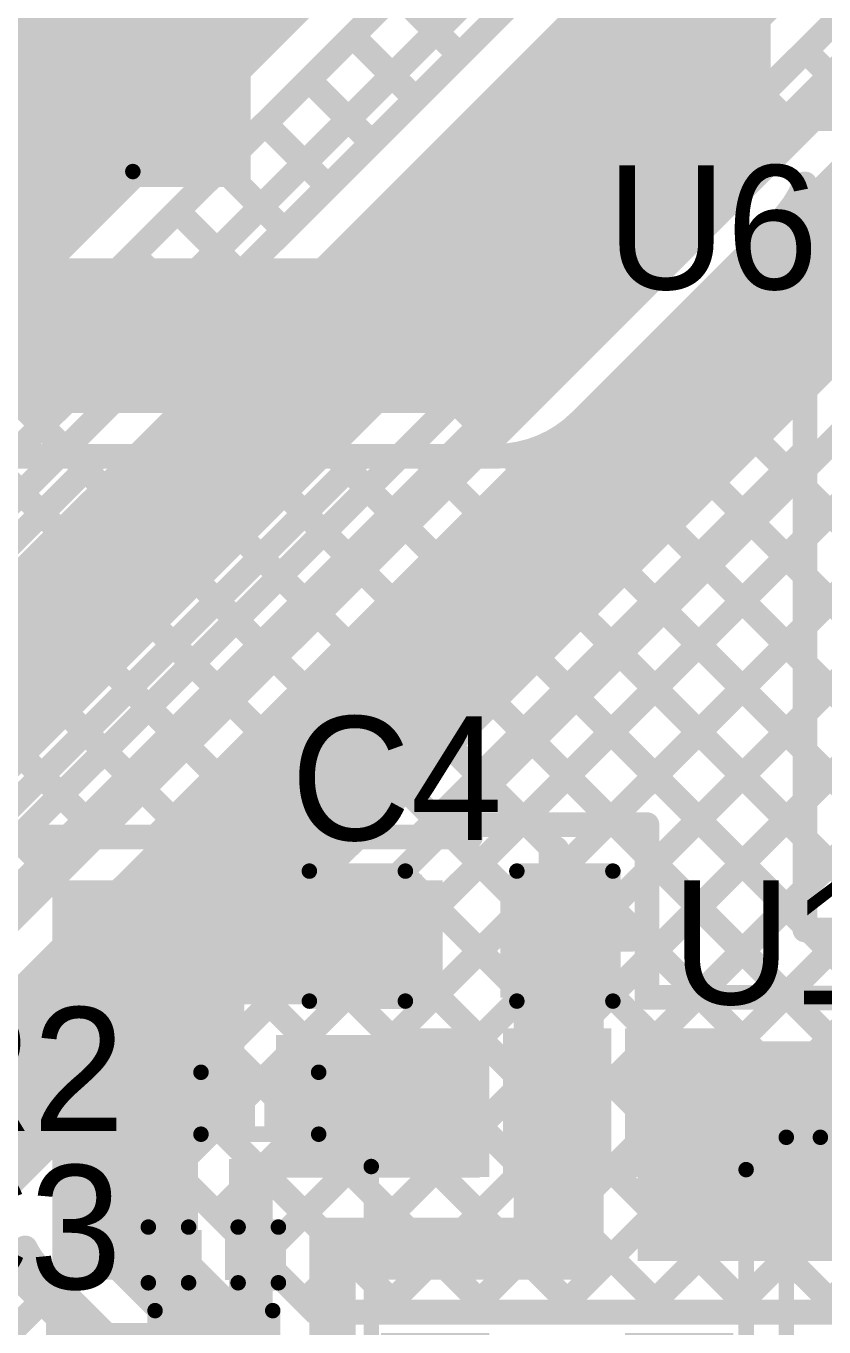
# Model space of a CAD drawing. Header units: millimetres. Extents: x 0.84 to 4.46, y 0.99 to 2.92.
# Drawn here: x 2.6395 to 2.8972, y 1.9857 to 2.406 of the extents above; entities that cross this region are included whole.
import ezdxf

# ---------------------------------------------------------------- set-up
doc = ezdxf.new("R2010")
doc.units = ezdxf.units.MM
doc.header["$MEASUREMENT"] = 0
for name, color, linetype in [('BottomLayer', 5, 'Continuous'), ('MultiLayer', 9, 'Continuous'), ('TopLayer', 1, 'Continuous'), ('TopOverlay', 2, 'Continuous'), ('TopPaste', 8, 'Continuous'), ('TopSolder', 216, 'Continuous'), ('ViaHoleLayer', 16, 'Continuous')]:
    doc.layers.add(name, color=color, linetype=linetype)

# ---------------------------------------------------------------- blocks, each defined once
blk = doc.blocks.new('CAP_0201_7')
at = {"layer": 'TopLayer'}
for points in [[(-0.01772, -0.00591), (-0.00591, -0.00591), (-0.01772, 0.00591), (-0.00591, 0.00591)], [(0.00591, -0.00591), (0.01772, -0.00591), (0.00591, 0.00591), (0.01772, 0.00591)]]:
    blk.add_solid(points, dxfattribs=at)
at = {"layer": 'TopOverlay', "const_width": 0.005}
for points in [[(-0.021, -0.009), (-0.021, 0.009)], [(-0.021, 0.009), (-0.008, 0.009)], [(0.008, 0.009), (0.021, 0.009)], [(0.021, -0.009), (0.021, 0.009)], [(-0.021, -0.009), (-0.008, -0.009)], [(0.008, -0.009), (0.021, -0.009)]]:
    blk.add_lwpolyline(points, dxfattribs=at)
at = {"layer": 'TopOverlay', "const_width": 0.0025}
for points in [[(-0.02225, 0.009, 1), (-0.01975, 0.009, 1)], [(-0.02225, 0.009, 1), (-0.01975, 0.009, 1)], [(-0.00925, 0.009, 1), (-0.00675, 0.009, 1)], [(0.00675, 0.009, 1), (0.00925, 0.009, 1)], [(0.01975, 0.009, 1), (0.02225, 0.009, 1)], [(0.01975, 0.009, 1), (0.02225, 0.009, 1)], [(-0.02225, -0.009, 1), (-0.01975, -0.009, 1)], [(-0.02225, -0.009, 1), (-0.01975, -0.009, 1)], [(-0.00925, -0.009, 1), (-0.00675, -0.009, 1)], [(0.00675, -0.009, 1), (0.00925, -0.009, 1)], [(0.01975, -0.009, 1), (0.02225, -0.009, 1)], [(0.01975, -0.009, 1), (0.02225, -0.009, 1)]]:
    blk.add_lwpolyline(points, format="xyb", close=True, dxfattribs=at)
at = {"layer": 'TopPaste'}
for points in [[(-0.01772, -0.00591), (-0.00591, -0.00591), (-0.01772, 0.00591), (-0.00591, 0.00591)], [(0.00591, -0.00591), (0.01772, -0.00591), (0.00591, 0.00591), (0.01772, 0.00591)]]:
    blk.add_solid(points, dxfattribs=at)
at = {"layer": 'TopSolder'}
for points in [[(-0.01988, -0.00807), (-0.00374, -0.00807), (-0.01988, 0.00807), (-0.00374, 0.00807)], [(0.00374, -0.00807), (0.01988, -0.00807), (0.00374, 0.00807), (0.01988, 0.00807)]]:
    blk.add_solid(points, dxfattribs=at)
blk = doc.blocks.new('4N25_35M_11')
at = {"layer": 'TopLayer'}
for points in [[(-0.20728, 0.13002), (-0.20728, 0.06998), (-0.14744, 0.13002), (-0.14744, 0.06998)], [(0.14744, 0.13002), (0.14744, 0.06998), (0.20728, 0.13002), (0.20728, 0.06998)], [(-0.20728, 0.03002), (-0.20728, -0.03002), (-0.14744, 0.03002), (-0.14744, -0.03002)], [(0.14744, 0.03002), (0.14744, -0.03002), (0.20728, 0.03002), (0.20728, -0.03002)], [(-0.20728, -0.06998), (-0.20728, -0.13002), (-0.14744, -0.06998), (-0.14744, -0.13002)], [(0.14744, -0.06998), (0.14744, -0.13002), (0.20728, -0.06998), (0.20728, -0.13002)]]:
    blk.add_solid(points, dxfattribs=at)
at = {"layer": 'TopOverlay'}
for points, const_width in [([(-0.13936, 0.16064), (-0.12201, 0.17799)], 0.00701), ([(-0.12201, 0.17799), (0.122, 0.17799)], 0.00787), ([(0.12201, 0.17799), (0.13936, 0.16064)], 0.00701), ([(-0.13936, 0.145), (-0.13936, 0.16064)], 0.00701), ([(0.13936, 0.145), (0.13936, 0.16064)], 0.00701), ([(-0.13936, -0.16064), (-0.13936, -0.145)], 0.00701), ([(0.13936, -0.16064), (0.13936, -0.145)], 0.00701), ([(-0.13936, -0.16064), (-0.12201, -0.17799)], 0.00701), ([(0.12201, -0.17799), (0.13936, -0.16064)], 0.00701), ([(-0.12201, -0.17799), (0.122, -0.17799)], 0.00787)]:
    blk.add_lwpolyline(points, dxfattribs=dict(at, const_width=const_width))
for points, const_width in [([(-0.12398, 0.17799, 1), (-0.12004, 0.17799, 1)], 0.00394), ([(-0.12376, 0.17799, 1), (-0.12026, 0.17799, 1)], 0.0035), ([(0.12003, 0.17799, 1), (0.12397, 0.17799, 1)], 0.00394), ([(0.12026, 0.17799, 1), (0.12376, 0.17799, 1)], 0.0035), ([(-0.166, 0.155, 1), (-0.174, 0.155, 1)], 0.01969), ([(-0.17892, 0.155, 1), (-0.16908, 0.155, 1)], 0.00984), ([(-0.17092, 0.155, 1), (-0.16108, 0.155, 1)], 0.00984), ([(-0.14111, 0.16064, 1), (-0.13761, 0.16064, 1)], 0.0035), ([(-0.14111, 0.16064, 1), (-0.13761, 0.16064, 1)], 0.0035), ([(0.13761, 0.16064, 1), (0.14111, 0.16064, 1)], 0.0035), ([(0.13761, 0.16064, 1), (0.14111, 0.16064, 1)], 0.0035), ([(-0.14111, 0.145, 1), (-0.13761, 0.145, 1)], 0.0035), ([(0.13761, 0.145, 1), (0.14111, 0.145, 1)], 0.0035), ([(-0.14111, -0.145, 1), (-0.13761, -0.145, 1)], 0.0035), ([(0.13761, -0.145, 1), (0.14111, -0.145, 1)], 0.0035), ([(-0.14111, -0.16064, 1), (-0.13761, -0.16064, 1)], 0.0035), ([(-0.14111, -0.16064, 1), (-0.13761, -0.16064, 1)], 0.0035), ([(0.13761, -0.16064, 1), (0.14111, -0.16064, 1)], 0.0035), ([(0.13761, -0.16064, 1), (0.14111, -0.16064, 1)], 0.0035), ([(-0.12398, -0.17799, 1), (-0.12004, -0.17799, 1)], 0.00394), ([(-0.12376, -0.17799, 1), (-0.12026, -0.17799, 1)], 0.0035), ([(0.12003, -0.17799, 1), (0.12397, -0.17799, 1)], 0.00394), ([(0.12026, -0.17799, 1), (0.12376, -0.17799, 1)], 0.0035)]:
    blk.add_lwpolyline(points, format="xyb", close=True, dxfattribs=dict(at, const_width=const_width))
at = {"layer": 'TopPaste'}
for points in [[(-0.20728, 0.13002), (-0.20728, 0.06998), (-0.14744, 0.13002), (-0.14744, 0.06998)], [(0.14744, 0.13002), (0.14744, 0.06998), (0.20728, 0.13002), (0.20728, 0.06998)], [(-0.20728, 0.03002), (-0.20728, -0.03002), (-0.14744, 0.03002), (-0.14744, -0.03002)], [(0.14744, 0.03002), (0.14744, -0.03002), (0.20728, 0.03002), (0.20728, -0.03002)], [(-0.20728, -0.06998), (-0.20728, -0.13002), (-0.14744, -0.06998), (-0.14744, -0.13002)], [(0.14744, -0.06998), (0.14744, -0.13002), (0.20728, -0.06998), (0.20728, -0.13002)]]:
    blk.add_solid(points, dxfattribs=at)
at = {"layer": 'TopSolder'}
for points in [[(-0.21128, 0.13402), (-0.21128, 0.06598), (-0.14344, 0.13402), (-0.14344, 0.06598)], [(0.14344, 0.13402), (0.14344, 0.06598), (0.21128, 0.13402), (0.21128, 0.06598)], [(-0.21128, 0.03402), (-0.21128, -0.03402), (-0.14344, 0.03402), (-0.14344, -0.03402)], [(0.14344, 0.03402), (0.14344, -0.03402), (0.21128, 0.03402), (0.21128, -0.03402)], [(-0.21128, -0.06598), (-0.21128, -0.13402), (-0.14344, -0.06598), (-0.14344, -0.13402)], [(0.14344, -0.06598), (0.14344, -0.13402), (0.21128, -0.06598), (0.21128, -0.13402)]]:
    blk.add_solid(points, dxfattribs=at)
blk = doc.blocks.new('C__1206_23')
at = {"layer": 'TopLayer'}
for points in [[(-0.08, -0.035), (-0.02, -0.035), (-0.08, 0.035), (-0.02, 0.035)], [(0.02, -0.035), (0.08, -0.035), (0.02, 0.035), (0.08, 0.035)]]:
    blk.add_solid(points, dxfattribs=at)
at = {"layer": 'TopOverlay', "const_width": 0.005}
for points in [[(-0.024, 0.039), (-0.084, 0.039)], [(-0.084, 0.039), (-0.084, -0.039)], [(0.084, 0.039), (0.024, 0.039)], [(0.084, 0.039), (0.084, -0.039)], [(-0.024, -0.039), (-0.084, -0.039)], [(0.084, -0.039), (0.024, -0.039)]]:
    blk.add_lwpolyline(points, dxfattribs=at)
at = {"layer": 'TopOverlay', "const_width": 0.0025}
for points in [[(-0.08525, 0.039, 1), (-0.08275, 0.039, 1)], [(-0.08525, 0.039, 1), (-0.08275, 0.039, 1)], [(-0.02525, 0.039, 1), (-0.02275, 0.039, 1)], [(0.02275, 0.039, 1), (0.02525, 0.039, 1)], [(0.08275, 0.039, 1), (0.08525, 0.039, 1)], [(0.08275, 0.039, 1), (0.08525, 0.039, 1)], [(-0.08525, -0.039, 1), (-0.08275, -0.039, 1)], [(-0.08525, -0.039, 1), (-0.08275, -0.039, 1)], [(-0.02525, -0.039, 1), (-0.02275, -0.039, 1)], [(0.02275, -0.039, 1), (0.02525, -0.039, 1)], [(0.08275, -0.039, 1), (0.08525, -0.039, 1)], [(0.08275, -0.039, 1), (0.08525, -0.039, 1)]]:
    blk.add_lwpolyline(points, format="xyb", close=True, dxfattribs=at)
at = {"layer": 'TopPaste'}
for points in [[(-0.08, -0.035), (-0.02, -0.035), (-0.08, 0.035), (-0.02, 0.035)], [(0.02, -0.035), (0.08, -0.035), (0.02, 0.035), (0.08, 0.035)]]:
    blk.add_solid(points, dxfattribs=at)
at = {"layer": 'TopSolder'}
for points in [[(-0.084, -0.039), (-0.016, -0.039), (-0.084, 0.039), (-0.016, 0.039)], [(0.016, -0.039), (0.084, -0.039), (0.016, 0.039), (0.084, 0.039)]]:
    blk.add_solid(points, dxfattribs=at)
blk = doc.blocks.new('C__0603_29')
at = {"layer": 'TopLayer'}
for points in [[(-0.045, 0.0175), (-0.045, -0.0175), (-0.015, 0.0175), (-0.015, -0.0175)], [(0.015, 0.0175), (0.015, -0.0175), (0.045, 0.0175), (0.045, -0.0175)]]:
    blk.add_solid(points, dxfattribs=at)
at = {"layer": 'TopOverlay', "const_width": 0.005}
for points in [[(-0.049, 0.021), (-0.018, 0.021)], [(-0.049, -0.021), (-0.049, 0.021)], [(0.018, 0.021), (0.049, 0.021)], [(0.049, -0.021), (0.049, 0.021)], [(-0.049, -0.021), (-0.018, -0.021)], [(0.018, -0.021), (0.049, -0.021)]]:
    blk.add_lwpolyline(points, dxfattribs=at)
at = {"layer": 'TopOverlay', "const_width": 0.0025}
for points in [[(-0.05025, 0.021, 1), (-0.04775, 0.021, 1)], [(-0.05025, 0.021, 1), (-0.04775, 0.021, 1)], [(-0.01925, 0.021, 1), (-0.01675, 0.021, 1)], [(0.01675, 0.021, 1), (0.01925, 0.021, 1)], [(0.04775, 0.021, 1), (0.05025, 0.021, 1)], [(0.04775, 0.021, 1), (0.05025, 0.021, 1)], [(-0.05025, -0.021, 1), (-0.04775, -0.021, 1)], [(-0.05025, -0.021, 1), (-0.04775, -0.021, 1)], [(-0.01925, -0.021, 1), (-0.01675, -0.021, 1)], [(0.01675, -0.021, 1), (0.01925, -0.021, 1)], [(0.04775, -0.021, 1), (0.05025, -0.021, 1)], [(0.04775, -0.021, 1), (0.05025, -0.021, 1)]]:
    blk.add_lwpolyline(points, format="xyb", close=True, dxfattribs=at)
at = {"layer": 'TopPaste'}
for points in [[(-0.045, 0.0175), (-0.045, -0.0175), (-0.015, 0.0175), (-0.015, -0.0175)], [(0.015, 0.0175), (0.015, -0.0175), (0.045, 0.0175), (0.045, -0.0175)]]:
    blk.add_solid(points, dxfattribs=at)
at = {"layer": 'TopSolder'}
for points in [[(-0.04736, 0.01986), (-0.04736, -0.01986), (-0.01264, 0.01986), (-0.01264, -0.01986)], [(0.01264, 0.01986), (0.01264, -0.01986), (0.04736, 0.01986), (0.04736, -0.01986)]]:
    blk.add_solid(points, dxfattribs=at)
blk = doc.blocks.new('SOT23_5_31')
at = {"layer": 'TopLayer'}
for points in [[(-0.06921, 0.05287), (-0.06921, 0.02587), (-0.02921, 0.05287), (-0.02921, 0.02587)], [(0.02921, 0.05287), (0.02921, 0.02587), (0.06921, 0.05287), (0.06921, 0.02587)], [(-0.06921, 0.0135), (-0.06921, -0.0135), (-0.02921, 0.0135), (-0.02921, -0.0135)], [(-0.06921, -0.02587), (-0.06921, -0.05287), (-0.02921, -0.02587), (-0.02921, -0.05287)], [(0.02921, -0.02587), (0.02921, -0.05287), (0.06921, -0.02587), (0.06921, -0.05287)]]:
    blk.add_solid(points, dxfattribs=at)
at = {"layer": 'TopOverlay'}
for points, const_width in [([(-0.05019, 0.065, 1), (-0.05581, 0.065, 1)], 0.01), ([(-0.05831, 0.065, 1), (-0.05331, 0.065, 1)], 0.005), ([(-0.05269, 0.065, 1), (-0.04769, 0.065, 1)], 0.005), ([(-0.02881, 0.06102, 1), (-0.02631, 0.06102, 1)], 0.0025), ([(0.03221, 0.06102, 1), (0.03471, 0.06102, 1)], 0.0025), ([(0.03454, 0.01437, 1), (0.03704, 0.01437, 1)], 0.0025), ([(0.03454, -0.01319, 1), (0.03704, -0.01319, 1)], 0.0025), ([(-0.02981, -0.06002, 1), (-0.02731, -0.06002, 1)], 0.0025), ([(0.03121, -0.06002, 1), (0.03371, -0.06002, 1)], 0.0025)]:
    blk.add_lwpolyline(points, format="xyb", close=True, dxfattribs=dict(at, const_width=const_width))
at = {"layer": 'TopOverlay', "const_width": 0.005}
for points in [[(0.03346, 0.06102), (-0.02756, 0.06102)], [(0.03579, -0.01319), (0.03579, 0.01437)], [(0.03246, -0.06002), (-0.02856, -0.06002)]]:
    blk.add_lwpolyline(points, dxfattribs=at)
at = {"layer": 'TopPaste'}
for points in [[(-0.06921, 0.05287), (-0.06921, 0.02587), (-0.02921, 0.05287), (-0.02921, 0.02587)], [(0.02921, 0.05287), (0.02921, 0.02587), (0.06921, 0.05287), (0.06921, 0.02587)], [(-0.06921, 0.0135), (-0.06921, -0.0135), (-0.02921, 0.0135), (-0.02921, -0.0135)], [(-0.06921, -0.02587), (-0.06921, -0.05287), (-0.02921, -0.02587), (-0.02921, -0.05287)], [(0.02921, -0.02587), (0.02921, -0.05287), (0.06921, -0.02587), (0.06921, -0.05287)]]:
    blk.add_solid(points, dxfattribs=at)
at = {"layer": 'TopSolder'}
for points in [[(-0.07321, 0.05687), (-0.07321, 0.02187), (-0.02521, 0.05687), (-0.02521, 0.02187)], [(0.02521, 0.05687), (0.02521, 0.02187), (0.07321, 0.05687), (0.07321, 0.02187)], [(-0.07321, 0.0175), (-0.07321, -0.0175), (-0.02521, 0.0175), (-0.02521, -0.0175)], [(-0.07321, -0.02187), (-0.07321, -0.05687), (-0.02521, -0.02187), (-0.02521, -0.05687)], [(0.02521, -0.02187), (0.02521, -0.05687), (0.07321, -0.02187), (0.07321, -0.05687)]]:
    blk.add_solid(points, dxfattribs=at)
blk = doc.blocks.new('SDM2U20SD3_7_32')
at = {"layer": 'TopLayer'}
for points in [[(-0.02992, 0.00886), (-0.05315, 0.00886), (-0.02992, -0.00886), (-0.05315, -0.00886)], [(0.05315, 0.00886), (0.02992, 0.00886), (0.05315, -0.00886), (0.02992, -0.00886)]]:
    blk.add_solid(points, dxfattribs=at)
at = {"layer": 'TopOverlay', "const_width": 0.005}
for points in [[(-0.036, 0.017), (-0.036, 0.028)], [(0.04, 0.028), (-0.036, 0.028)], [(-0.036, -0.028), (-0.036, -0.017)], [(0.04, -0.028), (-0.036, -0.028)]]:
    blk.add_lwpolyline(points, dxfattribs=at)
at = {"layer": 'TopOverlay', "const_width": 0.0025}
for points in [[(-0.03725, 0.028, 1), (-0.03475, 0.028, 1)], [(-0.03725, 0.028, 1), (-0.03475, 0.028, 1)], [(0.03875, 0.028, 1), (0.04125, 0.028, 1)], [(-0.03725, 0.017, 1), (-0.03475, 0.017, 1)], [(-0.03725, -0.017, 1), (-0.03475, -0.017, 1)], [(-0.03725, -0.028, 1), (-0.03475, -0.028, 1)], [(-0.03725, -0.028, 1), (-0.03475, -0.028, 1)], [(0.03875, -0.028, 1), (0.04125, -0.028, 1)]]:
    blk.add_lwpolyline(points, format="xyb", close=True, dxfattribs=at)
at = {"layer": 'TopOverlay'}
for points in [[(0.04, 0.012), (0.08, 0.012), (0.04, 0.03), (0.08, 0.03)], [(0.056, -0.013), (0.08, -0.013), (0.056, 0.013), (0.08, 0.013)], [(0.04, -0.03), (0.08, -0.03), (0.04, -0.012), (0.08, -0.012)]]:
    blk.add_solid(points, dxfattribs=at)
at = {"layer": 'TopPaste'}
for points in [[(-0.02992, 0.00886), (-0.05315, 0.00886), (-0.02992, -0.00886), (-0.05315, -0.00886)], [(0.05315, 0.00886), (0.02992, 0.00886), (0.05315, -0.00886), (0.02992, -0.00886)]]:
    blk.add_solid(points, dxfattribs=at)
at = {"layer": 'TopSolder'}
for points in [[(-0.02592, 0.01286), (-0.05715, 0.01286), (-0.02592, -0.01286), (-0.05715, -0.01286)], [(0.05715, 0.01286), (0.02592, 0.01286), (0.05715, -0.01286), (0.02592, -0.01286)]]:
    blk.add_solid(points, dxfattribs=at)
blk = doc.blocks.new('R___0201_46')
at = {"layer": 'TopLayer'}
for points in [[(-0.01614, -0.00728), (-0.00551, -0.00728), (-0.01614, 0.00728), (-0.00551, 0.00728)], [(0.00551, -0.00728), (0.01614, -0.00728), (0.00551, 0.00728), (0.01614, 0.00728)]]:
    blk.add_solid(points, dxfattribs=at)
at = {"layer": 'TopOverlay', "const_width": 0.005}
for points in [[(-0.019, 0.01), (-0.019, -0.01)], [(0.019, 0.01), (-0.019, 0.01)], [(0.019, 0.01), (0.019, -0.01)], [(0.019, -0.01), (-0.019, -0.01)]]:
    blk.add_lwpolyline(points, dxfattribs=at)
at = {"layer": 'TopOverlay', "const_width": 0.0025}
for points in [[(-0.02025, 0.01, 1), (-0.01775, 0.01, 1)], [(-0.02025, 0.01, 1), (-0.01775, 0.01, 1)], [(0.01775, 0.01, 1), (0.02025, 0.01, 1)], [(0.01775, 0.01, 1), (0.02025, 0.01, 1)], [(-0.02025, -0.01, 1), (-0.01775, -0.01, 1)], [(-0.02025, -0.01, 1), (-0.01775, -0.01, 1)], [(0.01775, -0.01, 1), (0.02025, -0.01, 1)], [(0.01775, -0.01, 1), (0.02025, -0.01, 1)]]:
    blk.add_lwpolyline(points, format="xyb", close=True, dxfattribs=at)
at = {"layer": 'TopPaste'}
for points in [[(-0.01614, -0.00728), (-0.00551, -0.00728), (-0.01614, 0.00728), (-0.00551, 0.00728)], [(0.00551, -0.00728), (0.01614, -0.00728), (0.00551, 0.00728), (0.01614, 0.00728)]]:
    blk.add_solid(points, dxfattribs=at)
at = {"layer": 'TopSolder'}
for points in [[(-0.02014, -0.01128), (-0.00151, -0.01128), (-0.02014, 0.01128), (-0.00151, 0.01128)], [(0.00151, -0.01128), (0.02014, -0.01128), (0.00151, 0.01128), (0.02014, 0.01128)]]:
    blk.add_solid(points, dxfattribs=at)
blk = doc.blocks.new('R___0201_47')
at = {"layer": 'TopLayer'}
for points in [[(-0.01614, -0.00728), (-0.00551, -0.00728), (-0.01614, 0.00728), (-0.00551, 0.00728)], [(0.00551, -0.00728), (0.01614, -0.00728), (0.00551, 0.00728), (0.01614, 0.00728)]]:
    blk.add_solid(points, dxfattribs=at)
at = {"layer": 'TopOverlay', "const_width": 0.005}
for points in [[(-0.019, 0.01), (-0.019, -0.01)], [(0.019, 0.01), (-0.019, 0.01)], [(0.019, 0.01), (0.019, -0.01)], [(0.019, -0.01), (-0.019, -0.01)]]:
    blk.add_lwpolyline(points, dxfattribs=at)
at = {"layer": 'TopOverlay', "const_width": 0.0025}
for points in [[(-0.02025, 0.01, 1), (-0.01775, 0.01, 1)], [(-0.02025, 0.01, 1), (-0.01775, 0.01, 1)], [(0.01775, 0.01, 1), (0.02025, 0.01, 1)], [(0.01775, 0.01, 1), (0.02025, 0.01, 1)], [(-0.02025, -0.01, 1), (-0.01775, -0.01, 1)], [(-0.02025, -0.01, 1), (-0.01775, -0.01, 1)], [(0.01775, -0.01, 1), (0.02025, -0.01, 1)], [(0.01775, -0.01, 1), (0.02025, -0.01, 1)]]:
    blk.add_lwpolyline(points, format="xyb", close=True, dxfattribs=at)
at = {"layer": 'TopPaste'}
for points in [[(-0.01614, -0.00728), (-0.00551, -0.00728), (-0.01614, 0.00728), (-0.00551, 0.00728)], [(0.00551, -0.00728), (0.01614, -0.00728), (0.00551, 0.00728), (0.01614, 0.00728)]]:
    blk.add_solid(points, dxfattribs=at)
at = {"layer": 'TopSolder'}
for points in [[(-0.02014, -0.01128), (-0.00151, -0.01128), (-0.02014, 0.01128), (-0.00151, 0.01128)], [(0.00151, -0.01128), (0.02014, -0.01128), (0.00151, 0.01128), (0.02014, 0.01128)]]:
    blk.add_solid(points, dxfattribs=at)

msp = doc.modelspace()

# ---------------------------------------------------------------- linework, layer by layer
at = {"layer": 'BottomLayer'}
for points, const_width in [([(1.7387, 1.371), (3.10506, 2.73736)], 0.008), ([(1.983, 1.47388), (3.23054, 2.72142)], 0.008), ([(2.258, 1.971), (2.848, 2.561)], 0.05), ([(1.944, 1.506), (2.996, 2.558)], 0.05), ([(2.23627, 2.01), (2.807, 2.58073)], 0.008), ([(1.91642, 1.53358), (2.95186, 2.56901)], 0.008), ([(2.22842, 1.71075), (3.08985, 2.57218)], 0.008), ([(2.24185, 2.01), (2.80386, 2.57201)], 0.008), ([(2.256, 1.68318), (3.11743, 2.54461)], 0.05), ([(1.983, 1.48985), (3.00701, 2.51386)], 0.008), ([(2.28558, 1.94342), (2.85901, 2.51686)], 0.008), ([(2.67474, 2.04676), (3.13359, 2.50561)], 0.008), ([(2.68701, 2.03647), (3.15614, 2.50561)], 0.008), ([(2.70115, 2.02233), (3.18443, 2.50561)], 0.008), ([(2.71529, 2.00818), (3.21271, 2.50561)], 0.008), ([(2.72943, 1.99404), (3.241, 2.50561)], 0.008), ([(2.75418, 1.9905), (3.26928, 2.50561)], 0.008), ([(2.78246, 1.9905), (3.29757, 2.50561)], 0.008), ([(2.81074, 1.9905), (3.32384, 2.5036)], 0.008), ([(2.83903, 1.9905), (3.34217, 2.49364)], 0.008), ([(2.86731, 1.9905), (3.31439, 2.43758)], 0.008), ([(2.75909, 2.41694), (2.77944, 2.39659)], 0.008), ([(2.74495, 2.40279), (2.76529, 2.38245)], 0.008), ([(2.89116, 2.398), (2.90342, 2.38575)], 0.008), ([(2.8956, 1.9905), (3.30507, 2.39997)], 0.008), ([(2.73081, 2.38865), (2.75115, 2.36831)], 0.008), ([(2.87702, 2.38386), (2.88927, 2.3716)], 0.008), ([(2.71666, 2.37451), (2.73701, 2.35416)], 0.008), ([(2.86287, 2.36972), (2.87513, 2.35746)], 0.008), ([(2.70252, 2.36037), (2.72287, 2.34002)], 0.008), ([(2.84873, 2.35558), (2.86099, 2.34332)], 0.008), ([(2.68838, 2.34622), (2.70872, 2.32588)], 0.008), ([(2.83459, 2.34144), (2.84685, 2.32918)], 0.008), ([(2.67424, 2.33208), (2.69458, 2.31174)], 0.008), ([(2.82045, 2.32729), (2.83271, 2.31504)], 0.008), ([(2.66009, 2.31794), (2.68044, 2.29759)], 0.008), ([(2.80631, 2.31315), (2.81856, 2.30089)], 0.008), ([(2.64595, 2.3038), (2.6663, 2.28345)], 0.008), ([(2.79216, 2.29901), (2.80442, 2.28675)], 0.008), ([(2.63181, 2.28966), (2.65216, 2.26931)], 0.008), ([(2.77802, 2.28487), (2.79028, 2.27261)], 0.008), ([(2.61767, 2.27551), (2.63801, 2.25517)], 0.008), ([(2.76388, 2.27072), (2.77614, 2.25847)], 0.008), ([(2.88786, 2.25988), (3.15724, 1.9905)], 0.008), ([(2.74974, 2.25658), (2.76199, 2.24432)], 0.008), ([(2.87372, 2.24574), (3.12896, 1.9905)], 0.008), ([(2.73559, 2.24244), (2.74785, 2.23018)], 0.008), ([(2.72145, 2.2283), (2.73371, 2.21604)], 0.008), ([(2.85958, 2.2316), (3.10067, 1.9905)], 0.008), ([(2.84543, 2.21745), (3.07239, 1.9905)], 0.008), ([(2.70731, 2.21416), (2.71957, 2.2019)], 0.008), ([(2.83129, 2.20331), (3.0441, 1.9905)], 0.008), ([(2.69317, 2.20001), (2.70543, 2.18776)], 0.008), ([(2.67903, 2.18587), (2.69128, 2.17361)], 0.008), ([(2.81715, 2.18917), (3.01582, 1.9905)], 0.008), ([(2.80301, 2.17503), (2.98753, 1.9905)], 0.008), ([(2.66488, 2.17173), (2.67714, 2.15947)], 0.008), ([(2.78886, 2.16089), (2.95925, 1.9905)], 0.008), ([(2.65074, 2.15759), (2.663, 2.14533)], 0.008), ([(2.77472, 2.14674), (2.93097, 1.9905)], 0.008), ([(2.6366, 2.14345), (2.64886, 2.13119)], 0.008), ([(2.76058, 2.1326), (2.90268, 1.9905)], 0.008), ([(2.74644, 2.11846), (2.8744, 1.9905)], 0.008), ([(2.7323, 2.10432), (2.84611, 1.9905)], 0.008), ([(2.71815, 2.09017), (2.81783, 1.9905)], 0.008), ([(2.70401, 2.07603), (2.78954, 1.9905)], 0.008), ([(2.68987, 2.06189), (2.76126, 1.9905)], 0.008), ([(2.67573, 2.04775), (2.68164, 2.04184)], 0.008), ([(2.68174, 2.04174), (2.73298, 1.9905)], 0.008), ([(2.663, 2.023), (2.722, 1.964)], 0.025), ([(2.295, 1.66702), (2.63924, 2.01126)], 0.008), ([(2.6333, 2.00532), (2.71762, 1.921)], 0.008), ([(2.64426, 2.00426), (2.70323, 1.9453)], 0.008), ([(2.57154, 1.921), (2.64953, 1.99899)], 0.008), ([(2.73298, 1.9905), (2.905, 1.9905)], 0.008), ([(2.59982, 1.921), (2.66367, 1.98485)], 0.008)]:
    msp.add_lwpolyline(points, dxfattribs=dict(at, const_width=const_width))
for points, const_width in [([(2.74295, 2.40279, 1), (2.74695, 2.40279, 1)], 0.004), ([(2.77744, 2.39659, 1), (2.78144, 2.39659, 1)], 0.004), ([(2.88916, 2.398, 1), (2.89316, 2.398, 1)], 0.004), ([(2.72881, 2.38865, 1), (2.73281, 2.38865, 1)], 0.004), ([(2.87502, 2.38386, 1), (2.87902, 2.38386, 1)], 0.004), ([(2.76329, 2.38245, 1), (2.76729, 2.38245, 1)], 0.004), ([(2.71466, 2.37451, 1), (2.71866, 2.37451, 1)], 0.004), ([(2.88727, 2.3716, 1), (2.89127, 2.3716, 1)], 0.004), ([(2.74915, 2.36831, 1), (2.75315, 2.36831, 1)], 0.004), ([(2.86087, 2.36972, 1), (2.86487, 2.36972, 1)], 0.004), ([(2.70052, 2.36037, 1), (2.70452, 2.36037, 1)], 0.004), ([(2.73501, 2.35416, 1), (2.73901, 2.35416, 1)], 0.004), ([(2.84673, 2.35558, 1), (2.85073, 2.35558, 1)], 0.004), ([(2.87313, 2.35746, 1), (2.87713, 2.35746, 1)], 0.004), ([(2.68638, 2.34622, 1), (2.69038, 2.34622, 1)], 0.004), ([(2.83259, 2.34144, 1), (2.83659, 2.34144, 1)], 0.004), ([(2.85899, 2.34332, 1), (2.86299, 2.34332, 1)], 0.004), ([(2.72087, 2.34002, 1), (2.72487, 2.34002, 1)], 0.004), ([(2.67224, 2.33208, 1), (2.67624, 2.33208, 1)], 0.004), ([(2.84485, 2.32918, 1), (2.84885, 2.32918, 1)], 0.004), ([(2.70672, 2.32588, 1), (2.71072, 2.32588, 1)], 0.004), ([(2.81845, 2.32729, 1), (2.82245, 2.32729, 1)], 0.004), ([(2.65809, 2.31794, 1), (2.66209, 2.31794, 1)], 0.004), ([(2.80431, 2.31315, 1), (2.80831, 2.31315, 1)], 0.004), ([(2.83071, 2.31504, 1), (2.83471, 2.31504, 1)], 0.004), ([(2.69258, 2.31174, 1), (2.69658, 2.31174, 1)], 0.004), ([(2.64395, 2.3038, 1), (2.64795, 2.3038, 1)], 0.004), ([(2.81656, 2.30089, 1), (2.82056, 2.30089, 1)], 0.004), ([(2.67844, 2.29759, 1), (2.68244, 2.29759, 1)], 0.004), ([(2.79016, 2.29901, 1), (2.79416, 2.29901, 1)], 0.004), ([(2.80242, 2.28675, 1), (2.80642, 2.28675, 1)], 0.004), ([(2.6643, 2.28345, 1), (2.6683, 2.28345, 1)], 0.004), ([(2.77602, 2.28487, 1), (2.78002, 2.28487, 1)], 0.004), ([(2.76188, 2.27072, 1), (2.76588, 2.27072, 1)], 0.004), ([(2.78828, 2.27261, 1), (2.79228, 2.27261, 1)], 0.004), ([(2.65016, 2.26931, 1), (2.65416, 2.26931, 1)], 0.004), ([(2.77414, 2.25847, 1), (2.77814, 2.25847, 1)], 0.004), ([(2.88586, 2.25988, 1), (2.88986, 2.25988, 1)], 0.004), ([(2.63601, 2.25517, 1), (2.64001, 2.25517, 1)], 0.004), ([(2.74774, 2.25658, 1), (2.75174, 2.25658, 1)], 0.004), ([(2.87172, 2.24574, 1), (2.87572, 2.24574, 1)], 0.004), ([(2.73359, 2.24244, 1), (2.73759, 2.24244, 1)], 0.004), ([(2.75999, 2.24432, 1), (2.76399, 2.24432, 1)], 0.004), ([(2.71945, 2.2283, 1), (2.72345, 2.2283, 1)], 0.004), ([(2.74585, 2.23018, 1), (2.74985, 2.23018, 1)], 0.004), ([(2.85758, 2.2316, 1), (2.86158, 2.2316, 1)], 0.004), ([(2.73171, 2.21604, 1), (2.73571, 2.21604, 1)], 0.004), ([(2.84343, 2.21745, 1), (2.84743, 2.21745, 1)], 0.004), ([(2.70531, 2.21416, 1), (2.70931, 2.21416, 1)], 0.004), ([(2.82929, 2.20331, 1), (2.83329, 2.20331, 1)], 0.004), ([(2.69117, 2.20001, 1), (2.69517, 2.20001, 1)], 0.004), ([(2.71757, 2.2019, 1), (2.72157, 2.2019, 1)], 0.004), ([(2.67703, 2.18587, 1), (2.68103, 2.18587, 1)], 0.004), ([(2.70343, 2.18776, 1), (2.70743, 2.18776, 1)], 0.004), ([(2.81515, 2.18917, 1), (2.81915, 2.18917, 1)], 0.004), ([(2.68928, 2.17361, 1), (2.69328, 2.17361, 1)], 0.004), ([(2.80101, 2.17503, 1), (2.80501, 2.17503, 1)], 0.004), ([(2.66288, 2.17173, 1), (2.66688, 2.17173, 1)], 0.004), ([(2.78686, 2.16089, 1), (2.79086, 2.16089, 1)], 0.004), ([(2.64874, 2.15759, 1), (2.65274, 2.15759, 1)], 0.004), ([(2.67514, 2.15947, 1), (2.67914, 2.15947, 1)], 0.004), ([(2.661, 2.14533, 1), (2.665, 2.14533, 1)], 0.004), ([(2.77272, 2.14674, 1), (2.77672, 2.14674, 1)], 0.004), ([(2.6346, 2.14345, 1), (2.6386, 2.14345, 1)], 0.004), ([(2.64686, 2.13119, 1), (2.65086, 2.13119, 1)], 0.004), ([(2.75858, 2.1326, 1), (2.76258, 2.1326, 1)], 0.004), ([(2.74444, 2.11846, 1), (2.74844, 2.11846, 1)], 0.004), ([(2.7303, 2.10432, 1), (2.7343, 2.10432, 1)], 0.004), ([(2.71615, 2.09017, 1), (2.72015, 2.09017, 1)], 0.004), ([(2.70201, 2.07603, 1), (2.70601, 2.07603, 1)], 0.004), ([(2.68787, 2.06189, 1), (2.69187, 2.06189, 1)], 0.004), ([(2.67373, 2.04775, 1), (2.67773, 2.04775, 1)], 0.004), ([(2.67274, 2.04676, 1), (2.67674, 2.04676, 1)], 0.004), ([(2.67274, 2.04676, 1), (2.67674, 2.04676, 1)], 0.004), ([(2.67964, 2.04184, 1), (2.68364, 2.04184, 1)], 0.004), ([(2.67974, 2.04174, 1), (2.68374, 2.04174, 1)], 0.004), ([(2.67974, 2.04174, 1), (2.68374, 2.04174, 1)], 0.004), ([(2.68501, 2.03647, 1), (2.68901, 2.03647, 1)], 0.004), ([(2.65675, 2.023, 1), (2.66925, 2.023, 1)], 0.0125), ([(2.65709, 2.023, 1), (2.66891, 2.023, 1)], 0.01181), ([(2.69915, 2.02233, 1), (2.70315, 2.02233, 1)], 0.004), ([(2.63724, 2.01126, 1), (2.64124, 2.01126, 1)], 0.004), ([(2.63724, 2.01126, 1), (2.64124, 2.01126, 1)], 0.004), ([(2.71329, 2.00818, 1), (2.71729, 2.00818, 1)], 0.004), ([(2.64226, 2.00426, 1), (2.64626, 2.00426, 1)], 0.004), ([(2.64226, 2.00426, 1), (2.64626, 2.00426, 1)], 0.004), ([(2.64753, 1.99899, 1), (2.65153, 1.99899, 1)], 0.004), ([(2.72743, 1.99404, 1), (2.73143, 1.99404, 1)], 0.004), ([(2.73098, 1.9905, 1), (2.73498, 1.9905, 1)], 0.004), ([(2.73098, 1.9905, 1), (2.73498, 1.9905, 1)], 0.004), ([(2.75218, 1.9905, 1), (2.75618, 1.9905, 1)], 0.004), ([(2.75926, 1.9905, 1), (2.76326, 1.9905, 1)], 0.004), ([(2.78046, 1.9905, 1), (2.78446, 1.9905, 1)], 0.004), ([(2.78754, 1.9905, 1), (2.79154, 1.9905, 1)], 0.004), ([(2.80874, 1.9905, 1), (2.81274, 1.9905, 1)], 0.004), ([(2.81583, 1.9905, 1), (2.81983, 1.9905, 1)], 0.004), ([(2.83703, 1.9905, 1), (2.84103, 1.9905, 1)], 0.004), ([(2.84411, 1.9905, 1), (2.84811, 1.9905, 1)], 0.004), ([(2.86531, 1.9905, 1), (2.86931, 1.9905, 1)], 0.004), ([(2.8724, 1.9905, 1), (2.8764, 1.9905, 1)], 0.004), ([(2.8936, 1.9905, 1), (2.8976, 1.9905, 1)], 0.004), ([(2.66167, 1.98485, 1), (2.66567, 1.98485, 1)], 0.004)]:
    msp.add_lwpolyline(points, format="xyb", close=True, dxfattribs=dict(at, const_width=const_width))
at = {"layer": 'BottomLayer', "const_width": 0.008}
for points in [[(2.67474, 2.04676, -0.081813), (2.68174, 2.04174)], [(2.64426, 2.00426, -0.081813), (2.63924, 2.01126)]]:
    msp.add_lwpolyline(points, format="xyb", dxfattribs=at)
at = {"layer": 'MultiLayer', "const_width": 0.01181}
msp.add_lwpolyline([(2.65709, 2.023, 1), (2.66891, 2.023, 1)], format="xyb", close=True, dxfattribs=at)
at = {"layer": 'TopLayer'}
for points, const_width in [([(2.855, 2.37), (2.855, 2.557)], 0.05), ([(2.791, 2.306), (2.855, 2.37)], 0.05), ([(2.891, 2.114), (2.891, 2.355)], 0.008), ([(2.88611, 2.34648), (2.891, 2.34159)], 0.008), ([(2.81858, 2.27842), (2.88258, 2.34242)], 0.008), ([(2.87223, 2.33208), (2.891, 2.31331)], 0.008), ([(2.486, 2.306), (2.791, 2.306)], 0.05), ([(2.70969, 2.144), (2.891, 2.32531)], 0.008), ([(2.85809, 2.31794), (2.891, 2.28502)], 0.008), ([(2.84395, 2.30379), (2.891, 2.25674)], 0.008), ([(2.73797, 2.144), (2.891, 2.29703)], 0.008), ([(2.82981, 2.28965), (2.891, 2.22846)], 0.008), ([(2.81551, 2.27566), (2.891, 2.20017)], 0.008), ([(2.6814, 2.144), (2.8086, 2.2712)], 0.008), ([(2.519, 2.03817), (2.74783, 2.267)], 0.008), ([(2.519, 2.09474), (2.69126, 2.267)], 0.008), ([(2.519, 2.06645), (2.71955, 2.267)], 0.008), ([(2.519, 2.12302), (2.66298, 2.267)], 0.008), ([(2.586, 2.267), (2.791, 2.267)], 0.008), ([(2.5979, 2.267), (2.7209, 2.144)], 0.008), ([(2.62618, 2.267), (2.74918, 2.144)], 0.008), ([(2.65312, 2.144), (2.77612, 2.267)], 0.008), ([(2.65447, 2.267), (2.77747, 2.144)], 0.008), ([(2.68275, 2.267), (2.80175, 2.148)], 0.008), ([(2.71103, 2.267), (2.83003, 2.148)], 0.008), ([(2.73932, 2.267), (2.891, 2.11532)], 0.008), ([(2.76625, 2.144), (2.891, 2.26875)], 0.008), ([(2.7676, 2.267), (2.891, 2.1436)], 0.008), ([(2.79561, 2.26727), (2.891, 2.17189)], 0.008), ([(2.52804, 2.252), (2.63604, 2.144)], 0.008), ([(2.55633, 2.252), (2.66433, 2.144)], 0.008), ([(2.58461, 2.252), (2.69261, 2.144)], 0.008), ([(2.79854, 2.148), (2.891, 2.24046)], 0.008), ([(2.82682, 2.148), (2.891, 2.21218)], 0.008), ([(2.84, 2.13289), (2.891, 2.18389)], 0.008), ([(2.84, 2.10461), (2.891, 2.15561)], 0.008), ([(2.783, 2.148), (2.84, 2.148)], 0.008), ([(2.783, 2.144), (2.783, 2.148)], 0.008), ([(2.84, 2.09221), (2.84, 2.148)], 0.008), ([(2.634, 2.144), (2.647, 2.144)], 0.008), ([(2.647, 2.144), (2.709, 2.144)], 0.008), ([(2.647, 2.144), (2.709, 2.144)], 0.008), ([(2.709, 2.144), (2.783, 2.144)], 0.008), ([(2.81, 2.112), (2.81, 2.1395)], 0.01), ([(2.84, 2.13803), (2.88603, 2.092)], 0.008), ([(2.85589, 2.09221), (2.891, 2.12732)], 0.008), ([(2.81, 2.112), (2.835, 2.112)], 0.01), ([(2.88396, 2.092), (2.90596, 2.114)], 0.008), ([(2.891, 2.114), (3.269, 2.114)], 0.008), ([(2.89232, 2.114), (2.91432, 2.092)], 0.008), ([(2.84, 2.10975), (2.85754, 2.09221)], 0.008), ([(2.84, 2.09221), (2.87787, 2.09221)], 0.008), ([(2.87787, 2.092), (3.168, 2.092)], 0.008)]:
    msp.add_lwpolyline(points, dxfattribs=dict(at, const_width=const_width))
for points, const_width in [([(2.8425, 2.37, 1), (2.8675, 2.37, 1)], 0.025), ([(2.8425, 2.37, 1), (2.8675, 2.37, 1)], 0.025), ([(2.889, 2.355, 1), (2.893, 2.355, 1)], 0.004), ([(2.889, 2.355, 1), (2.893, 2.355, 1)], 0.004), ([(2.889, 2.355, 1), (2.893, 2.355, 1)], 0.004), ([(2.88411, 2.34648, 1), (2.88811, 2.34648, 1)], 0.004), ([(2.88058, 2.34242, 1), (2.88458, 2.34242, 1)], 0.004), ([(2.88058, 2.34242, 1), (2.88458, 2.34242, 1)], 0.004), ([(2.88058, 2.34242, 1), (2.88458, 2.34242, 1)], 0.004), ([(2.889, 2.34159, 1), (2.893, 2.34159, 1)], 0.004), ([(2.87023, 2.33208, 1), (2.87423, 2.33208, 1)], 0.004), ([(2.7785, 2.306, 1), (2.8035, 2.306, 1)], 0.025), ([(2.7785, 2.306, 1), (2.8035, 2.306, 1)], 0.025), ([(2.889, 2.32531, 1), (2.893, 2.32531, 1)], 0.004), ([(2.85609, 2.31794, 1), (2.86009, 2.31794, 1)], 0.004), ([(2.889, 2.31331, 1), (2.893, 2.31331, 1)], 0.004), ([(2.84195, 2.30379, 1), (2.84595, 2.30379, 1)], 0.004), ([(2.889, 2.29703, 1), (2.893, 2.29703, 1)], 0.004), ([(2.82781, 2.28965, 1), (2.83181, 2.28965, 1)], 0.004), ([(2.889, 2.28502, 1), (2.893, 2.28502, 1)], 0.004), ([(2.81658, 2.27842, 1), (2.82058, 2.27842, 1)], 0.004), ([(2.81658, 2.27842, 1), (2.82058, 2.27842, 1)], 0.004), ([(2.81658, 2.27842, 1), (2.82058, 2.27842, 1)], 0.004), ([(2.81351, 2.27566, 1), (2.81751, 2.27566, 1)], 0.004), ([(2.8066, 2.2712, 1), (2.8106, 2.2712, 1)], 0.004), ([(2.65247, 2.267, 1), (2.65647, 2.267, 1)], 0.004), ([(2.66098, 2.267, 1), (2.66498, 2.267, 1)], 0.004), ([(2.68075, 2.267, 1), (2.68475, 2.267, 1)], 0.004), ([(2.68926, 2.267, 1), (2.69326, 2.267, 1)], 0.004), ([(2.70903, 2.267, 1), (2.71303, 2.267, 1)], 0.004), ([(2.71755, 2.267, 1), (2.72155, 2.267, 1)], 0.004), ([(2.73732, 2.267, 1), (2.74132, 2.267, 1)], 0.004), ([(2.74583, 2.267, 1), (2.74983, 2.267, 1)], 0.004), ([(2.7656, 2.267, 1), (2.7696, 2.267, 1)], 0.004), ([(2.77412, 2.267, 1), (2.77812, 2.267, 1)], 0.004), ([(2.789, 2.267, 1), (2.793, 2.267, 1)], 0.004), ([(2.789, 2.267, 1), (2.793, 2.267, 1)], 0.004), ([(2.789, 2.267, 1), (2.793, 2.267, 1)], 0.004), ([(2.79361, 2.26727, 1), (2.79761, 2.26727, 1)], 0.004), ([(2.889, 2.26875, 1), (2.893, 2.26875, 1)], 0.004), ([(2.889, 2.25674, 1), (2.893, 2.25674, 1)], 0.004), ([(2.889, 2.24046, 1), (2.893, 2.24046, 1)], 0.004), ([(2.889, 2.22846, 1), (2.893, 2.22846, 1)], 0.004), ([(2.889, 2.21218, 1), (2.893, 2.21218, 1)], 0.004), ([(2.889, 2.20017, 1), (2.893, 2.20017, 1)], 0.004), ([(2.889, 2.18389, 1), (2.893, 2.18389, 1)], 0.004), ([(2.889, 2.17189, 1), (2.893, 2.17189, 1)], 0.004), ([(2.889, 2.15561, 1), (2.893, 2.15561, 1)], 0.004), ([(2.781, 2.148, 1), (2.785, 2.148, 1)], 0.004), ([(2.781, 2.148, 1), (2.785, 2.148, 1)], 0.004), ([(2.79654, 2.148, 1), (2.80054, 2.148, 1)], 0.004), ([(2.79975, 2.148, 1), (2.80375, 2.148, 1)], 0.004), ([(2.82482, 2.148, 1), (2.82882, 2.148, 1)], 0.004), ([(2.82803, 2.148, 1), (2.83203, 2.148, 1)], 0.004), ([(2.838, 2.148, 1), (2.842, 2.148, 1)], 0.004), ([(2.838, 2.148, 1), (2.842, 2.148, 1)], 0.004), ([(2.63404, 2.144, 1), (2.63804, 2.144, 1)], 0.004), ([(2.645, 2.144, 1), (2.649, 2.144, 1)], 0.004), ([(2.645, 2.144, 1), (2.649, 2.144, 1)], 0.004), ([(2.645, 2.144, 1), (2.649, 2.144, 1)], 0.004), ([(2.65112, 2.144, 1), (2.65512, 2.144, 1)], 0.004), ([(2.66233, 2.144, 1), (2.66633, 2.144, 1)], 0.004), ([(2.6794, 2.144, 1), (2.6834, 2.144, 1)], 0.004), ([(2.69061, 2.144, 1), (2.69461, 2.144, 1)], 0.004), ([(2.707, 2.144, 1), (2.711, 2.144, 1)], 0.004), ([(2.707, 2.144, 1), (2.711, 2.144, 1)], 0.004), ([(2.707, 2.144, 1), (2.711, 2.144, 1)], 0.004), ([(2.70769, 2.144, 1), (2.71169, 2.144, 1)], 0.004), ([(2.7189, 2.144, 1), (2.7229, 2.144, 1)], 0.004), ([(2.73597, 2.144, 1), (2.73997, 2.144, 1)], 0.004), ([(2.74718, 2.144, 1), (2.75118, 2.144, 1)], 0.004), ([(2.76425, 2.144, 1), (2.76825, 2.144, 1)], 0.004), ([(2.77547, 2.144, 1), (2.77947, 2.144, 1)], 0.004), ([(2.781, 2.144, 1), (2.785, 2.144, 1)], 0.004), ([(2.781, 2.144, 1), (2.785, 2.144, 1)], 0.004), ([(2.8075, 2.1395, 1), (2.8125, 2.1395, 1)], 0.005), ([(2.889, 2.1436, 1), (2.893, 2.1436, 1)], 0.004), ([(2.838, 2.13803, 1), (2.842, 2.13803, 1)], 0.004), ([(2.838, 2.13289, 1), (2.842, 2.13289, 1)], 0.004), ([(2.889, 2.12732, 1), (2.893, 2.12732, 1)], 0.004), ([(2.889, 2.11532, 1), (2.893, 2.11532, 1)], 0.004), ([(2.8075, 2.112, 1), (2.8125, 2.112, 1)], 0.005), ([(2.8075, 2.112, 1), (2.8125, 2.112, 1)], 0.005), ([(2.8325, 2.112, 1), (2.8375, 2.112, 1)], 0.005), ([(2.889, 2.114, 1), (2.893, 2.114, 1)], 0.004), ([(2.889, 2.114, 1), (2.893, 2.114, 1)], 0.004), ([(2.89032, 2.114, 1), (2.89432, 2.114, 1)], 0.004), ([(2.838, 2.10975, 1), (2.842, 2.10975, 1)], 0.004), ([(2.838, 2.10461, 1), (2.842, 2.10461, 1)], 0.004), ([(2.838, 2.09221, 1), (2.842, 2.09221, 1)], 0.004), ([(2.838, 2.09221, 1), (2.842, 2.09221, 1)], 0.004), ([(2.85389, 2.09221, 1), (2.85789, 2.09221, 1)], 0.004), ([(2.85554, 2.09221, 1), (2.85954, 2.09221, 1)], 0.004), ([(2.87587, 2.09221, 1), (2.87987, 2.09221, 1)], 0.004), ([(2.87587, 2.092, 1), (2.87987, 2.092, 1)], 0.004), ([(2.88196, 2.092, 1), (2.88596, 2.092, 1)], 0.004), ([(2.88403, 2.092, 1), (2.88803, 2.092, 1)], 0.004), ([(2.65709, 2.023, 1), (2.66891, 2.023, 1)], 0.01181)]:
    msp.add_lwpolyline(points, format="xyb", close=True, dxfattribs=dict(at, const_width=const_width))
at = {"layer": 'TopLayer', "const_width": 0.008}
for points in [[(2.891, 2.355, -0.097963), (2.88258, 2.34242)], [(2.891, 2.355, -0.097963), (2.88258, 2.34242)], [(2.81858, 2.27842, -0.198912), (2.791, 2.267)], [(2.81858, 2.27842, -0.198912), (2.791, 2.267)]]:
    msp.add_lwpolyline(points, format="xyb", dxfattribs=at)
at = {"layer": 'TopLayer'}
for points in [[(2.58954, 2.354), (2.712, 2.354), (2.58954, 2.49785), (2.712, 2.49785)], [(2.797, 2.001), (2.826, 2.001), (2.797, 2.134), (2.826, 2.134)], [(2.648, 2.001), (2.695, 2.001), (2.648, 2.13), (2.695, 2.13)], [(2.661, 2.09), (2.774, 2.09), (2.661, 2.13), (2.774, 2.13)], [(2.68, 2.05), (2.71, 2.05), (2.68, 2.1), (2.71, 2.1)], [(2.72021, 2.034), (2.786, 2.034), (2.72021, 2.08), (2.786, 2.08)], [(2.837, 2.007), (3.154, 2.007), (2.837, 2.078), (3.154, 2.078)], [(2.705, 2.034), (2.73, 2.034), (2.705, 2.04), (2.73, 2.04)], [(2.705, 1.973), (2.71917, 1.973), (2.705, 2.04), (2.71917, 2.04)], [(2.731, 2.001), (2.823, 2.001), (2.731, 2.021), (2.823, 2.021)], [(2.731, 1.953), (2.746, 1.953), (2.731, 2.00705), (2.746, 2.00705)], [(2.646, 1.947), (2.695, 1.947), (2.646, 1.987), (2.695, 1.987)]]:
    msp.add_solid(points, dxfattribs=at)
at = {"layer": 'TopOverlay', "const_width": 0.01}
msp.add_lwpolyline([(2.67651, 2.059), (2.68737, 2.059)], dxfattribs=at)
at = {"layer": 'TopOverlay', "const_width": 0.005}
for points in [[(2.67401, 2.059, 1), (2.67901, 2.059, 1)], [(2.68487, 2.059, 1), (2.68987, 2.059, 1)]]:
    msp.add_lwpolyline(points, format="xyb", close=True, dxfattribs=at)
at = {"layer": 'ViaHoleLayer', "const_width": 0.00591}
msp.add_lwpolyline([(2.66005, 2.023, 1), (2.66595, 2.023, 1)], format="xyb", close=True, dxfattribs=at)

# ---------------------------------------------------------------- block references
for name, p, rotation in [('4N25_35M_11', (2.95864, 2.554), 360), ('C__1206_23', (2.59, 2.398), 180), ('C__0603_29', (2.78, 2.112), 360), ('SOT23_5_31', (2.811, 2.009), 270), ('R___0201_47', (2.715, 2.058), 180), ('SDM2U20SD3_7_32', (2.913, 2.011), 270), ('CAP_0201_7', (2.7, 2.009), 360), ('R___0201_46', (2.70017, 1.981), 180)]:
    msp.add_blockref(name, p, dxfattribs=dict(rotation=rotation))

# ---------------------------------------------------------------- texts
at = {"layer": 'TopOverlay'}
for s, p in [('U6', (2.827, 2.321)), ('C4', (2.725, 2.143)), ('U1', (2.848, 2.09)), ('R2', (2.603, 2.049)), ('C3', (2.602, 1.998))]:
    msp.add_text(s, height=0.04, dxfattribs=at).set_placement(p)

doc.saveas('drawing.dxf')
